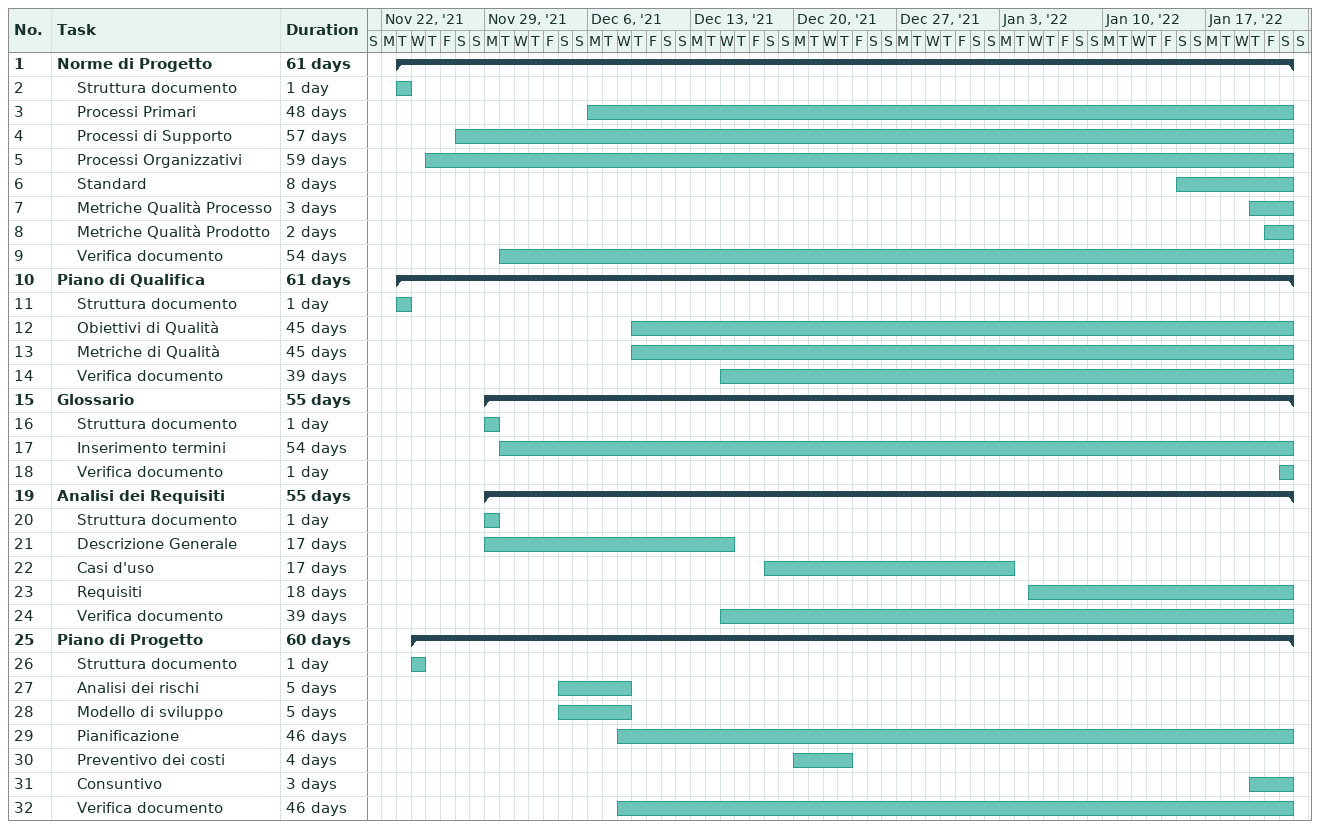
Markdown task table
| ID | Level | Task | Duration | Start | Finish |
|---|---|---|---|---|---|
| 1 | 1 | **Norme di Progetto** | 61d | 2021-11-23 | 2022-01-22 |
| 2 | 2 | Struttura documento | 1d | 2021-11-23 | 2021-11-23 |
| 3 | 2 | Processi Primari | 48d | 2021-12-06 | 2022-01-22 |
| 4 | 2 | Processi di Supporto | 57d | 2021-11-27 | 2022-01-22 |
| 5 | 2 | Processi Organizzativi | 59d | 2021-11-25 | 2022-01-22 |
| 6 | 2 | Standard | 8d | 2022-01-15 | 2022-01-22 |
| 7 | 2 | Metriche Qualità Processo | 3d | 2022-01-20 | 2022-01-22 |
| 8 | 2 | Metriche Qualità Prodotto | 2d | 2022-01-21 | 2022-01-22 |
| 9 | 2 | Verifica documento | 54d | 2021-11-30 | 2022-01-22 |
| 10 | 1 | **Piano di Qualifica** | 61d | 2021-11-23 | 2022-01-22 |
| 11 | 2 | Struttura documento | 1d | 2021-11-23 | 2021-11-23 |
| 12 | 2 | Obiettivi di Qualità | 45d | 2021-12-09 | 2022-01-22 |
| 13 | 2 | Metriche di Qualità | 45d | 2021-12-09 | 2022-01-22 |
| 14 | 2 | Verifica documento | 39d | 2021-12-15 | 2022-01-22 |
| 15 | 1 | **Glossario** | 55d | 2021-11-29 | 2022-01-22 |
| 16 | 2 | Struttura documento | 1d | 2021-11-29 | 2021-11-29 |
| 17 | 2 | Inserimento termini | 54d | 2021-11-30 | 2022-01-22 |
| 18 | 2 | Verifica documento | 1d | 2022-01-22 | 2022-01-22 |
| 19 | 1 | **Analisi dei Requisiti** | 55d | 2021-11-29 | 2022-01-22 |
| 20 | 2 | Struttura documento | 1d | 2021-11-29 | 2021-11-29 |
| 21 | 2 | Descrizione Generale | 17d | 2021-11-29 | 2021-12-15 |
| 22 | 2 | Casi d'uso | 17d | 2021-12-18 | 2022-01-03 |
| 23 | 2 | Requisiti | 18d | 2022-01-05 | 2022-01-22 |
| 24 | 2 | Verifica documento | 39d | 2021-12-15 | 2022-01-22 |
| 25 | 1 | **Piano di Progetto** | 60d | 2021-11-24 | 2022-01-22 |
| 26 | 2 | Struttura documento | 1d | 2021-11-24 | 2021-11-24 |
| 27 | 2 | Analisi dei rischi | 5d | 2021-12-04 | 2021-12-08 |
| 28 | 2 | Modello di sviluppo | 5d | 2021-12-04 | 2021-12-08 |
| 29 | 2 | Pianificazione | 46d | 2021-12-08 | 2022-01-22 |
| 30 | 2 | Preventivo dei costi | 4d | 2021-12-20 | 2021-12-23 |
| 31 | 2 | Consuntivo | 3d | 2022-01-20 | 2022-01-22 |
| 32 | 2 | Verifica documento | 46d | 2021-12-08 | 2022-01-22 |
